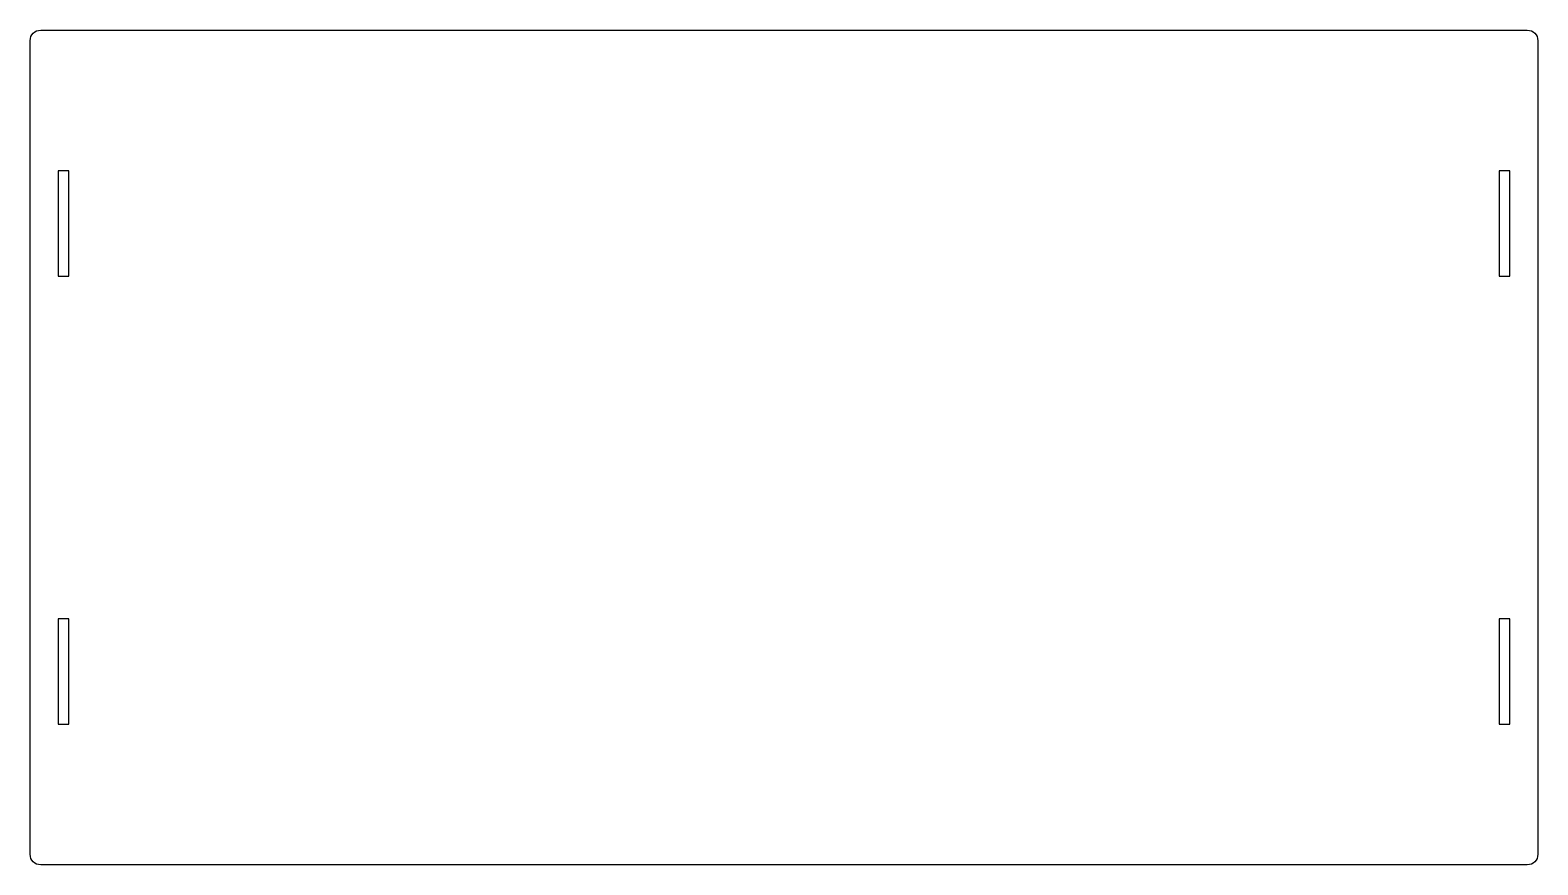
# Model space of a CAD drawing. Header units: millimetres. Extents: x -8 to 421, y 34 to 271.
import ezdxf

# ---------------------------------------------------------------- set-up
doc = ezdxf.new("R2010")
doc.units = ezdxf.units.MM
doc.layers.get('0').update_dxf_attribs({"linetype": 'CONTINUOUS'})

msp = doc.modelspace()

# ---------------------------------------------------------------- linework, layer by layer
msp.add_lwpolyline([(-5, 33.88, -0.414214), (-8, 36.88), (-8, 268.45, -0.414214), (-5, 271.45), (418, 271.45, -0.414214), (421, 268.45), (421, 36.88, -0.414214), (418, 33.88)], format="xyb", close=True)
for points in [[(0, 201.45), (3, 201.45), (3, 231.45), (0, 231.45)], [(410, 201.45), (413, 201.45), (413, 231.45), (410, 231.45)], [(3, 73.88), (3, 103.88), (0, 103.88), (0, 73.88)], [(413, 103.88), (410, 103.88), (410, 73.88), (413, 73.88)]]:
    msp.add_lwpolyline(points, close=True)

doc.saveas('drawing.dxf')
